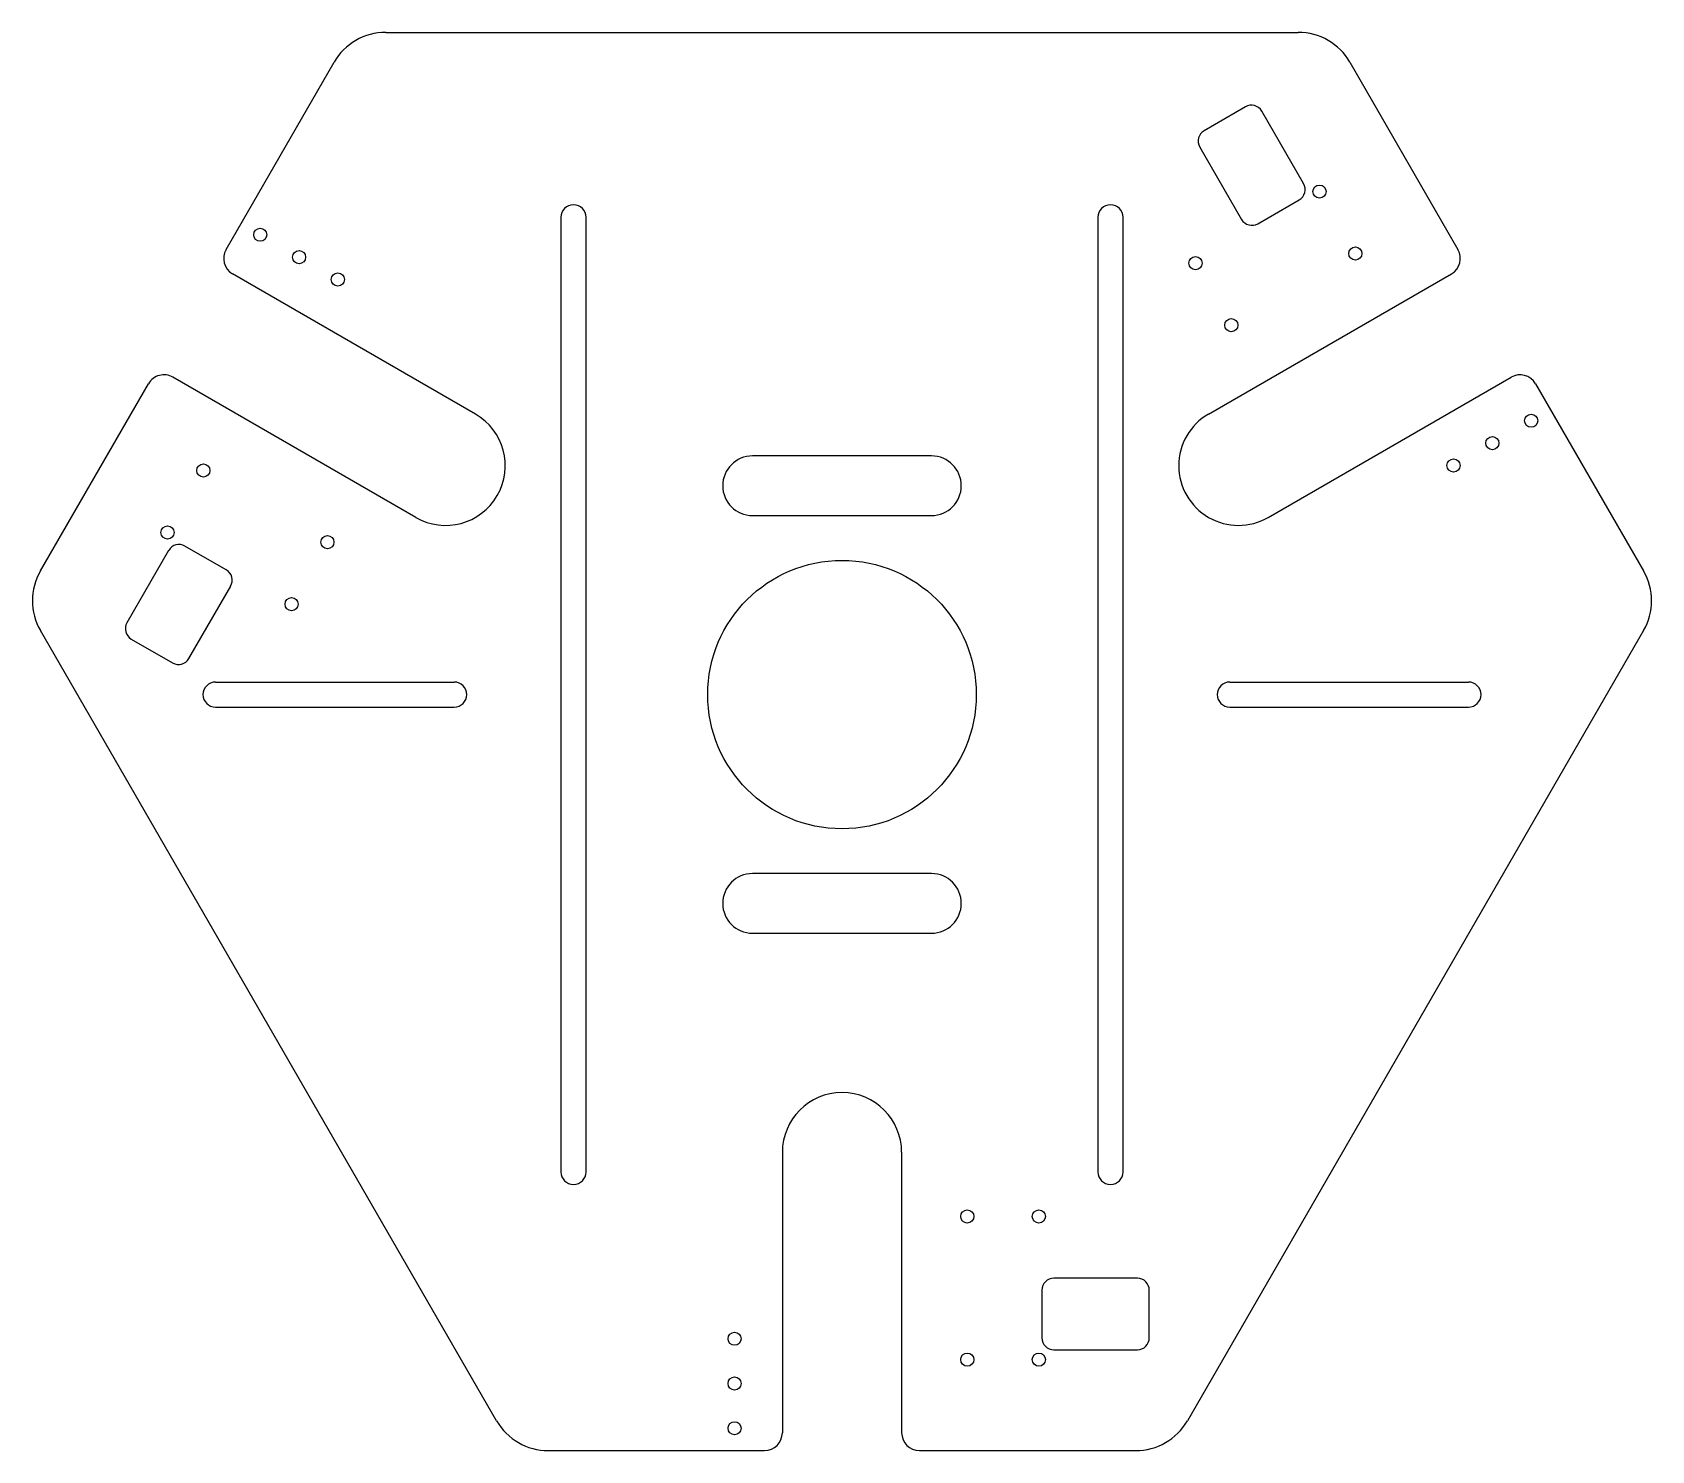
# Model space of a CAD drawing. Header units: millimetres. Extents: x -136 to 136, y -127 to 111.
import ezdxf

# ---------------------------------------------------------------- set-up
doc = ezdxf.new("R2010")
doc.units = ezdxf.units.MM

msp = doc.modelspace()

# ---------------------------------------------------------------- linework, layer by layer
at = {"color": 7, "linetype": 'Continuous', "lineweight": 25}
for p, q in [((-76.47, 110.99), (76.47, 110.99)), ((-103.24, 74.62), (-85.13, 105.99)), ((85.13, 105.99), (103.24, 74.62)), ((67.62, 98.51), (60.7, 94.51)), ((77.36, 85.65), (70.36, 97.78)), ((59.96, 91.78), (66.96, 79.65)), ((69.7, 78.92), (76.62, 82.92)), ((-47.1, 80), (-47.1, -80)), ((-42.9, -80), (-42.9, 80)), ((42.9, 80), (42.9, -80)), ((47.1, -80), (47.1, 80)), ((-61.44, 47.02), (-102.14, 70.52)), ((61.44, 47.02), (102.14, 70.52)), ((-134.36, 20.73), (-116.24, 52.1)), ((-71.44, 29.7), (-112.14, 53.2)), ((71.44, 29.7), (112.14, 53.2)), ((116.24, 52.1), (134.36, 20.73)), ((15, 40), (-15, 40)), ((-15, 30), (15, 30)), ((-103.2, 20.9), (-110.12, 24.9)), ((-112.86, 24.17), (-119.86, 12.04)), ((-109.46, 6.04), (-102.46, 18.17)), ((-57.89, -121.72), (-134.36, 10.73)), ((-119.12, 9.31), (-112.2, 5.31)), ((134.36, 10.73), (57.89, -121.72)), ((-105, 2.1), (-65, 2.1)), ((65, 2.1), (105, 2.1)), ((-105, -2.1), (-65, -2.1)), ((65, -2.1), (105, -2.1)), ((15, -30), (-15, -30)), ((-15, -40), (15, -40)), ((-10, -76.72), (-10, -123.72)), ((10, -76.72), (10, -123.72)), ((33.5, -99.82), (33.5, -107.82)), ((49.5, -97.82), (35.5, -97.82)), ((51.5, -107.82), (51.5, -99.82)), ((35.5, -109.82), (49.5, -109.82)), ((-49.23, -126.72), (-13, -126.72)), ((13, -126.72), (49.23, -126.72))]:
    msp.add_line(p, q, dxfattribs=at)
for centre, radius in [((80.04, 84.31), 1.1), ((-97.5, 77.07), 1.1), ((-91, 73.32), 1.1), ((59.25, 72.31), 1.1), ((86.04, 73.92), 1.1), ((-84.5, 69.57), 1.1), ((65.25, 61.92), 1.1), ((115.5, 45.9), 1.1), ((109, 42.15), 1.1), ((-107.04, 37.55), 1.1), ((102.5, 38.4), 1.1), ((-113.04, 27.16), 1.1), ((-86.25, 25.55), 1.1), ((0, 0), 22.5), ((-92.25, 15.16), 1.1), ((21, -87.47), 1.1), ((33, -87.47), 1.1), ((-18, -107.97), 1.1), ((21, -111.47), 1.1), ((33, -111.47), 1.1), ((-18, -115.47), 1.1), ((-18, -122.97), 1.1)]:
    msp.add_circle(centre, radius, dxfattribs=at)
for centre, radius, start, end in [((-76.47, 100.99), 10, 90, 150), ((76.47, 100.99), 10, 30, 90), ((68.62, 96.78), 2, 30, 120), ((61.7, 92.78), 2, 120, 210), ((75.62, 84.65), 2, 300, 30), ((-45, 80), 2.1, 0, 180), ((45, 80), 2.1, 0, 180), ((68.7, 80.65), 2, 210, 300), ((-100.64, 73.12), 3, 150, 240), ((100.64, 73.12), 3, 300, 30), ((-113.64, 50.6), 3, 60, 150), ((113.64, 50.6), 3, 30, 120), ((-66.44, 38.36), 10, 240, 60), ((66.44, 38.36), 10, 120, 300), ((-15, 35), 5, 90, 270), ((15, 35), 5, 270, 90), ((-111.12, 23.17), 2, 60, 150), ((-125.7, 15.73), 10, 150, 210), ((-104.2, 19.17), 2, 330, 60), ((125.7, 15.73), 10, 330, 30), ((-118.12, 11.04), 2, 150, 240), ((-111.2, 7.04), 2, 240, 330), ((-105, 0), 2.1, 90, 270), ((-65, 0), 2.1, 270, 90), ((65, 0), 2.1, 90, 270), ((105, 0), 2.1, 270, 90), ((-15, -35), 5, 90, 270), ((15, -35), 5, 270, 90), ((0, -76.72), 10, 0, 180), ((-45, -80), 2.1, 180, 0), ((45, -80), 2.1, 180, 0), ((35.5, -99.82), 2, 90, 180), ((49.5, -99.82), 2, 0, 90), ((35.5, -107.82), 2, 180, 270), ((49.5, -107.82), 2, 270, 0), ((-49.23, -116.72), 10, 210, 270), ((49.23, -116.72), 10, 270, 330), ((-13, -123.72), 3, 270, 0), ((13, -123.72), 3, 180, 270)]:
    msp.add_arc(centre, radius, start, end, dxfattribs=at)

doc.saveas('drawing.dxf')
